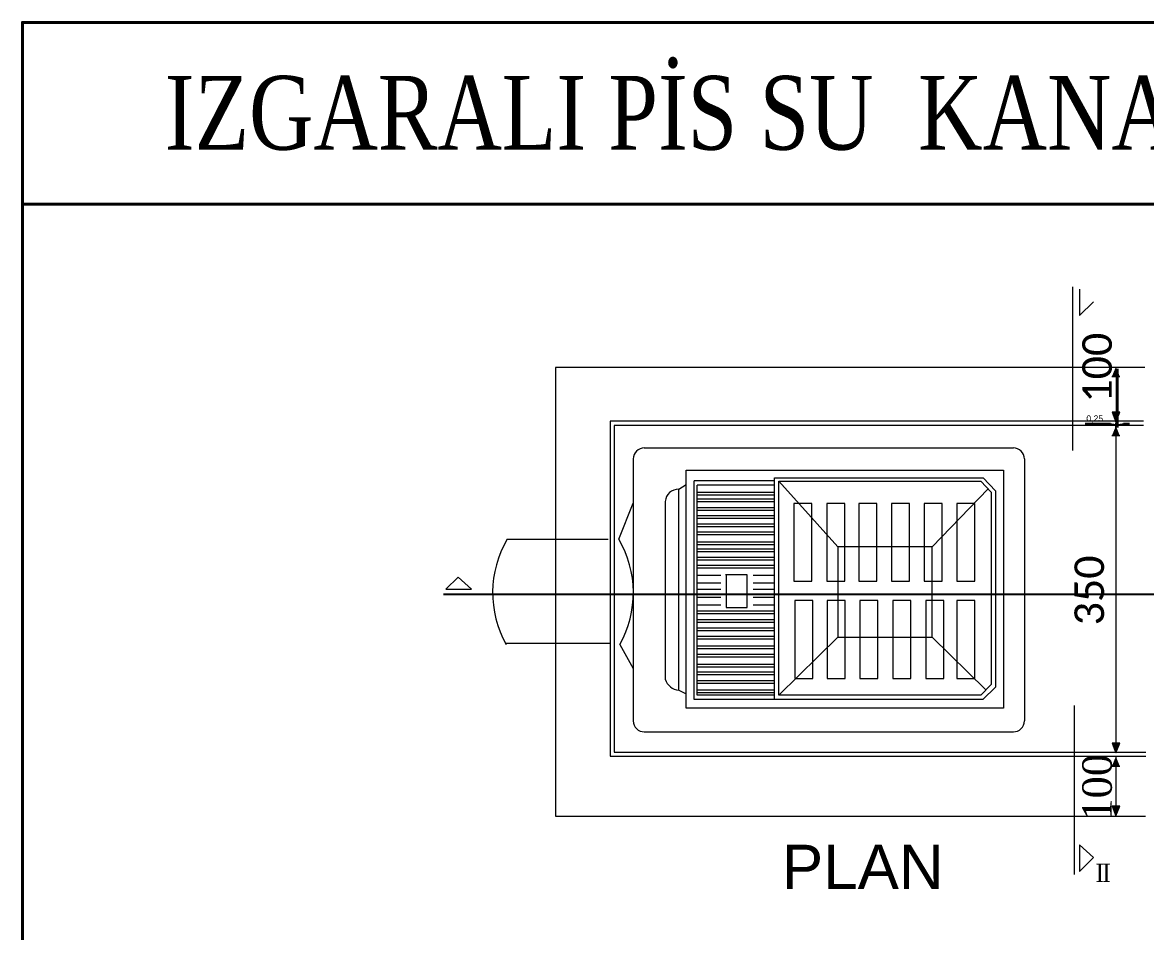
# Model space of a CAD drawing. Header units: centimetres. Extents: x 405464 to 563355, y 50011 to 66875.
# Drawn here: x 554620 to 555533, y 52570 to 53309 of the extents above; entities that cross this region are included whole.
import ezdxf
from ezdxf.enums import TextEntityAlignment as Align

# ---------------------------------------------------------------- set-up
doc = ezdxf.new("R2010")
doc.units = ezdxf.units.CM
for name, color, linetype, lineweight in [('0-KRCN-SHT-DETAY-20', 41, 'Continuous', 20), ('0-KRCN-SHT-DETAY-25', 4, 'Continuous', 25), ('0-KRCN-SHT-DETAY-YAZI', 71, 'Continuous', 35), ('0-KRCN-SHT-DETAY-ÇERÇEVE', 71, 'Continuous', 40), ('0-KRCN-SHT-YAZI', 31, 'Continuous', 35), ('0-KRCN-Z-ANTET', 71, 'Continuous', 30)]:
    doc.layers.add(name, color=color, linetype=linetype, lineweight=lineweight)
doc.styles.add('KATMAN YAZI STİLİ', font='calibri.ttf')
doc.styles.add('M', font='arial.ttf', dxfattribs={"width": 0.8, "height": 15})
doc.styles.add('mm', font='times.ttf', dxfattribs={"height": 3.3})
doc.styles.get("Standard").update_dxf_attribs({"font": 'arial.ttf'})
doc.styles.add('YAZI', font='times.ttf')
doc.dimstyles.new('ISO-25', dxfattribs={"dimtxt": 2.5, "dimasz": 2.5, "dimexe": 1.25, "dimexo": 0.625, "dimtad": 1, "dimtxsty": 'Standard', "dimcen": 2.5, "dimadec": 0, "dimazin": 0, "dimtfac": 1, "dimtmove": 0, "dimatfit": 3, "dimfxl": 1, "dimarcsym": 0})

# ---------------------------------------------------------------- blocks, each defined once
blk = doc.blocks.new('*D221')
at = {"layer": '0-KRCN-SHT-DETAY-YAZI', "color": 0, "lineweight": -2, "transparency": 16777216}
for p, q in [((444.84, -140.85), (444.84, -164.61)), ((442.09, -163.36), (431.83, -163.36)), ((444.59, -162.75), (444.59, -164.61)), ((444.84, -163.36), (444.59, -163.36)), ((447.34, -163.36), (449.84, -163.36))]:
    blk.add_line(p, q, dxfattribs=at)
at = {"layer": '0-KRCN-SHT-DETAY-YAZI', "color": 0, "transparency": 16777216}
for points in [[(442.09, -163.78), (442.09, -162.95), (444.59, -163.36)], [(447.34, -162.95), (447.34, -163.78), (444.84, -163.36)]]:
    blk.add_solid(points, dxfattribs=at)
at = {"layer": 'Defpoints', "color": 0, "transparency": 16777216}
for p in [(444.84, -140.22), (444.59, -162.12), (444.59, -163.36)]:
    blk.add_point(p, dxfattribs=at)
at = {"layer": '0-KRCN-SHT-DETAY-YAZI', "color": 0, "transparency": 16777216, "insert": (435.71, -161.24), "char_height": 2.5, "attachment_point": 5}
blk.add_mtext('0,25', dxfattribs=at)
blk = doc.blocks.new('G$C4C2874E9')
at = {"layer": '0-KRCN-SHT-DETAY-20'}
for points in [[(442.692, -143.92), (445.89, -143.92), (444.317, -139.995)], [(442.757, -158.392), (444.33, -162.317), (445.955, -158.392)], [(442.692, -167.959), (445.89, -167.959), (444.317, -164.034)], [(445.955, -292.988), (442.757, -292.988), (444.33, -296.914)], [(442.692, -302.329), (445.89, -302.329), (444.317, -298.404)], [(444.33, -322.567), (445.955, -318.641), (442.757, -318.641)]]:
    blk.add_hatch(color=256, dxfattribs=at).paths.add_polyline_path(points)
for p, q in [((426.62, -107.47, 108.464), (426.62, -174.017, 108.464)), ((429.484, -108.438, 108.464), (429.484, -119.196, 108.464)), ((429.484, -119.196, 108.464), (435.188, -113.564, 108.464)), ((456.017, -140.275, 108.464), (216.552, -140.275, 108.464)), ((216.552, -140.275, 108.464), (216.552, -322.643, 108.464)), ((442.692, -143.92, 108.464), (445.89, -143.92, 108.464)), ((445.955, -158.392, 108.464), (442.757, -158.392, 108.464)), ((442.757, -158.392, 108.464), (444.33, -162.317, 108.464)), ((444.33, -162.317, 108.464), (445.955, -158.392, 108.464)), ((238.756, -162.139, 108.464), (238.756, -298.312, 108.464)), ((455.554, -162.139, 108.464), (238.756, -162.139, 108.464)), ((455.554, -163.814, 108.464), (240.415, -163.814, 108.464)), ((240.415, -163.814, 108.464), (240.415, -296.632, 108.464)), ((444.33, -163.959, 108.464), (444.33, -292.988, 108.464)), ((442.692, -167.959, 108.464), (445.89, -167.959, 108.464)), ((252.69, -172.946, 108.464), (402.647, -172.946, 108.464)), ((248.195, -177.441, 108.464), (248.195, -283.927, 108.464)), ((407.143, -177.441, 108.464), (407.143, -283.927, 108.464)), ((269.694, -181.954, 108.464), (398.611, -181.954, 108.464)), ((269.694, -278.727, 108.464), (269.694, -181.954, 108.464)), ((398.611, -181.954, 108.464), (398.611, -278.727, 108.464)), ((272.953, -275.27, 108.464), (272.953, -186.39, 108.464)), ((305.651, -186.39, 108.464), (272.953, -186.39, 108.464)), ((305.651, -185.175, 108.464), (390.353, -185.175, 108.464)), ((305.651, -275.27, 108.464), (305.651, -185.175, 108.464)), ((307.304, -186.465, 108.464), (389.388, -186.465, 108.464)), ((307.304, -273.47, 108.464), (307.304, -186.465, 108.464)), ((307.304, -186.465, 108.464), (331.28, -213.184, 108.464)), ((389.388, -186.465, 108.464), (393.668, -190.955, 108.464)), ((390.353, -185.175, 108.464), (395.448, -190.476, 108.464)), ((266.713, -189.762, 108.464), (269.707, -187.833, 108.464)), ((266.713, -271.473, 108.464), (266.713, -189.762, 108.464)), ((274.209, -273.525, 108.464), (274.209, -188.161, 108.464)), ((305.635, -188.161, 108.464), (274.209, -188.161, 108.464)), ((274.222, -190.983, 108.464), (305.647, -190.983, 108.464)), ((369.701, -213.184, 108.464), (392.388, -189.664, 108.464)), ((393.668, -190.955, 108.464), (393.668, -269.101, 108.464)), ((395.448, -190.476, 108.464), (395.448, -269.139, 108.464)), ((242.366, -210.107, 108.464), (248.153, -195.449, 108.464)), ((261.223, -194.705, 108.464), (261.223, -267.014, 108.464)), ((274.222, -192.064, 108.464), (305.647, -192.064, 108.464)), ((274.222, -193.616, 108.464), (305.647, -193.616, 108.464)), ((274.222, -194.697, 108.464), (305.647, -194.697, 108.464)), ((313.438, -195.522, 108.464), (313.438, -227.102, 108.464)), ((320.754, -195.522, 108.464), (313.438, -195.522, 108.464)), ((320.754, -227.102, 108.464), (320.754, -195.522, 108.464)), ((326.837, -195.522, 108.464), (326.837, -227.102, 108.464)), ((334.152, -195.522, 108.464), (326.837, -195.522, 108.464)), ((334.152, -227.102, 108.464), (334.152, -195.522, 108.464)), ((339.841, -195.522, 108.464), (339.841, -227.102, 108.464)), ((347.156, -195.522, 108.464), (339.841, -195.522, 108.464)), ((347.156, -227.102, 108.464), (347.156, -195.522, 108.464)), ((353.142, -195.522, 108.464), (353.142, -227.102, 108.464)), ((360.458, -195.522, 108.464), (353.142, -195.522, 108.464)), ((360.458, -227.102, 108.464), (360.458, -195.522, 108.464)), ((366.371, -195.522, 108.464), (366.371, -227.102, 108.464)), ((373.686, -195.522, 108.464), (366.371, -195.522, 108.464)), ((373.686, -227.102, 108.464), (373.686, -195.522, 108.464)), ((379.7, -195.522, 108.464), (379.7, -227.102, 108.464)), ((387.015, -195.522, 108.464), (379.7, -195.522, 108.464)), ((387.015, -227.102, 108.464), (387.015, -195.522, 108.464)), ((274.222, -197.221, 108.464), (305.647, -197.221, 108.464)), ((274.222, -198.302, 108.464), (305.647, -198.302, 108.464)), ((274.222, -200.461, 108.464), (305.647, -200.461, 108.464)), ((274.222, -201.542, 108.464), (305.647, -201.542, 108.464)), ((274.222, -203.904, 108.464), (305.647, -203.904, 108.464)), ((274.222, -204.985, 108.464), (305.647, -204.985, 108.464)), ((274.222, -207.144, 108.464), (305.647, -207.144, 108.464)), ((274.222, -208.225, 108.464), (305.647, -208.225, 108.464)), ((196.941, -210.107, 108.464), (238.005, -210.107, 108.464)), ((274.222, -211.116, 108.464), (305.647, -211.116, 108.464)), ((274.222, -212.197, 108.464), (305.647, -212.197, 108.464)), ((274.222, -214.051, 108.464), (305.647, -214.051, 108.464)), ((331.28, -213.184, 108.464), (331.28, -249.979, 108.464)), ((369.701, -213.184, 108.464), (331.28, -213.184, 108.464)), ((369.701, -249.979, 108.464), (369.701, -213.184, 108.464)), ((274.222, -215.132, 108.464), (305.647, -215.132, 108.464)), ((274.222, -217.389, 108.464), (305.647, -217.389, 108.464)), ((274.222, -218.47, 108.464), (305.647, -218.47, 108.464)), ((274.222, -220.602, 108.464), (305.647, -220.602, 108.464)), ((274.222, -221.683, 108.464), (305.647, -221.683, 108.464)), ((177.115, -225.477, 108.464), (172.034, -230.428, 108.464)), ((182.417, -230.428, 108.464), (177.115, -225.477, 108.464)), ((274.198, -224.705, 108.464), (283.803, -224.705, 108.464)), ((274.198, -227.796, 108.464), (283.803, -227.796, 108.464)), ((294.503, -224.576, 108.464), (285.736, -224.576, 108.464)), ((285.994, -224.705, 108.464), (285.994, -237.844, 108.464)), ((294.503, -237.844, 108.464), (294.503, -224.576, 108.464)), ((296.888, -224.705, 108.464), (305.719, -224.705, 108.464)), ((296.888, -227.796, 108.464), (305.719, -227.796, 108.464)), ((313.438, -227.102, 108.464), (320.754, -227.102, 108.464)), ((326.837, -227.102, 108.464), (334.152, -227.102, 108.464)), ((339.841, -227.102, 108.464), (347.156, -227.102, 108.464)), ((353.142, -227.102, 108.464), (360.458, -227.102, 108.464)), ((366.371, -227.102, 108.464), (373.686, -227.102, 108.464)), ((379.7, -227.102, 108.464), (387.015, -227.102, 108.464)), ((172.034, -230.428, 108.464), (182.417, -230.428, 108.464)), ((274.198, -230.437, 108.464), (283.803, -230.437, 108.464)), ((296.888, -230.437, 108.464), (305.719, -230.437, 108.464)), ((274.198, -233.658, 108.464), (283.803, -233.658, 108.464)), ((274.198, -236.749, 108.464), (283.803, -236.749, 108.464)), ((296.888, -233.658, 108.464), (305.719, -233.658, 108.464)), ((296.888, -236.749, 108.464), (305.719, -236.749, 108.464)), ((313.917, -235.073, 108.464), (313.917, -266.654, 108.464)), ((321.232, -235.073, 108.464), (313.917, -235.073, 108.464)), ((321.232, -266.654, 108.464), (321.232, -235.073, 108.464)), ((326.926, -235.073, 108.464), (326.926, -266.654, 108.464)), ((334.241, -235.073, 108.464), (326.926, -235.073, 108.464)), ((334.241, -266.654, 108.464), (334.241, -235.073, 108.464)), ((340.323, -235.073, 108.464), (340.323, -266.654, 108.464)), ((347.639, -235.073, 108.464), (340.323, -235.073, 108.464)), ((347.639, -266.654, 108.464), (347.639, -235.073, 108.464)), ((353.608, -235.073, 108.464), (353.608, -266.654, 108.464)), ((360.923, -235.073, 108.464), (353.608, -235.073, 108.464)), ((360.923, -266.654, 108.464), (360.923, -235.073, 108.464)), ((367.132, -235.073, 108.464), (367.132, -266.654, 108.464)), ((374.447, -235.073, 108.464), (367.132, -235.073, 108.464)), ((374.447, -266.654, 108.464), (374.447, -235.073, 108.464)), ((379.654, -235.073, 108.464), (379.654, -266.654, 108.464)), ((386.97, -235.073, 108.464), (379.654, -235.073, 108.464)), ((386.97, -266.654, 108.464), (386.97, -235.073, 108.464)), ((274.222, -239.202, 108.464), (305.647, -239.202, 108.464)), ((274.222, -240.283, 108.464), (305.647, -240.283, 108.464)), ((285.994, -237.844, 108.464), (294.503, -237.844, 108.464)), ((274.222, -242.758, 108.464), (305.647, -242.758, 108.464)), ((274.222, -243.839, 108.464), (305.647, -243.839, 108.464)), ((274.222, -246.12, 108.464), (305.647, -246.12, 108.464)), ((274.222, -247.201, 108.464), (305.647, -247.201, 108.464)), ((274.222, -249.547, 108.464), (305.647, -249.547, 108.464)), ((274.222, -250.628, 108.464), (305.647, -250.628, 108.464)), ((331.28, -249.979, 108.464), (307.304, -273.47, 108.464)), ((331.28, -249.979, 108.464), (369.701, -249.979, 108.464)), ((369.701, -249.979, 108.464), (391.476, -271.317, 108.464)), ((196.286, -252.375, 108.464), (238.525, -252.375, 108.464)), ((242.743, -252.877, 108.464), (248.186, -262.666, 108.464)), ((274.222, -253.484, 108.464), (305.647, -253.484, 108.464)), ((274.222, -254.565, 108.464), (305.647, -254.565, 108.464)), ((274.222, -256.779, 108.464), (305.647, -256.779, 108.464)), ((274.222, -257.86, 108.464), (305.647, -257.86, 108.464)), ((274.222, -260.849, 108.464), (305.647, -260.849, 108.464)), ((274.222, -261.93, 108.464), (305.647, -261.93, 108.464)), ((274.222, -264.019, 108.464), (305.647, -264.019, 108.464)), ((274.222, -265.1, 108.464), (305.647, -265.1, 108.464)), ((274.222, -267.56, 108.464), (305.647, -267.56, 108.464)), ((274.222, -268.641, 108.464), (305.647, -268.641, 108.464)), ((313.917, -266.654, 108.464), (321.232, -266.654, 108.464)), ((326.926, -266.654, 108.464), (334.241, -266.654, 108.464)), ((340.323, -266.654, 108.464), (347.639, -266.654, 108.464)), ((353.608, -266.654, 108.464), (360.923, -266.654, 108.464)), ((367.132, -266.654, 108.464), (374.447, -266.654, 108.464)), ((379.654, -266.654, 108.464), (386.97, -266.654, 108.464)), ((393.668, -269.101, 108.464), (389.411, -273.47, 108.464)), ((395.448, -269.139, 108.464), (395.448, -270.271, 108.464)), ((266.713, -271.473, 108.464), (269.709, -272.962, 108.464)), ((305.635, -273.525, 108.464), (274.209, -273.525, 108.464)), ((274.222, -271.283, 108.464), (305.647, -271.283, 108.464)), ((274.222, -272.363, 108.464), (305.647, -272.363, 108.464)), ((389.411, -273.47, 108.464), (307.304, -273.47, 108.464)), ((395.448, -270.271, 108.464), (390.257, -275.27, 108.464)), ((305.651, -275.27, 108.464), (272.953, -275.27, 108.464)), ((390.257, -275.27, 108.464), (305.651, -275.27, 108.464)), ((427.299, -277.627, 108.464), (427.299, -346.363, 108.464)), ((398.611, -278.727, 108.464), (269.694, -278.727, 108.464)), ((252.69, -288.422, 108.464), (402.647, -288.422, 108.464)), ((240.415, -296.632, 108.464), (456.475, -296.632, 108.464)), ((445.955, -292.988, 108.464), (442.757, -292.988, 108.464)), ((442.757, -292.988, 108.464), (444.33, -296.914, 108.464)), ((444.33, -296.914, 108.464), (445.955, -292.988, 108.464)), ((238.756, -298.312, 108.464), (456.475, -298.312, 108.464)), ((444.33, -298.329, 108.464), (444.33, -318.641, 108.464)), ((442.692, -302.329, 108.464), (445.89, -302.329, 108.464)), ((445.955, -318.641, 108.464), (442.757, -318.641, 108.464)), ((442.757, -318.641, 108.464), (444.33, -322.567, 108.464)), ((444.33, -322.567, 108.464), (445.955, -318.641, 108.464)), ((216.552, -322.643, 108.464), (456.291, -322.643, 108.464)), ((429.484, -334.403, 108.464), (429.484, -345.161, 108.464)), ((435.188, -339.53, 108.464), (429.484, -334.403, 108.464)), ((429.484, -345.161, 108.464), (435.188, -339.53, 108.464))]:
    blk.add_line(p, q, dxfattribs=at)
for centre, radius, start, end in [((252.69, -177.441, 108.464), 4.495, 90, 180), ((402.647, -177.441, 108.464), 4.495, 0, 90), ((266.516, -195.064, 108.464), 5.306, 87.88143, 176.11778), ((234.094, -231.821, 108.464), 43.034, 149.69589, 209.29267), ((205.212, -231.821, 108.464), 43.034, 330.70733, 30.30411), ((267.296, -265.147, 108.464), 6.354, 197.09183, 264.73197), ((252.69, -283.927, 108.464), 4.495, 180, 270), ((402.647, -283.927, 108.464), 4.495, 270, 0)]:
    blk.add_arc(centre, radius, start, end, dxfattribs=at)
at = {"layer": '0-KRCN-SHT-DETAY-25', "color": 7, "ltscale": 10}
blk.add_line((171.142, -232.439, 108.464), (605.054, -232.439, 108.464), dxfattribs=at)
at = {"layer": '0-KRCN-SHT-DETAY-ÇERÇEVE'}
blk.add_line((0, -73.901), (768.182, -73.901), dxfattribs=at)
blk.add_lwpolyline([(768.182, 0), (768.182, -1101.818), (0, -1101.818), (0, 0)], close=True, dxfattribs=at)
at = {"layer": '0-KRCN-SHT-DETAY-20', "style": 'YAZI'}
for p in [(435.9, -349.478, 108.464), (438.618, -349.478, 108.464)]:
    blk.add_text('I', height=7.459, dxfattribs=at).set_placement(p)
at = {"layer": '0-KRCN-SHT-DETAY-YAZI'}
for s, style, p in [('100', 'KATMAN YAZI STİLİ', (442.658, -154.576, 108.464)), ('350', 'KATMAN YAZI STİLİ', (439.482, -245.124, 108.464)), ('100', 'YAZI', (442.658, -324.553, 108.464))]:
    blk.add_text(s, height=12, rotation=90, dxfattribs=dict(at, style=style)).set_placement(p)
at = {"layer": '0-KRCN-SHT-YAZI', "ltscale": 50, "style": 'mm', "width": 0.8}
blk.add_text(' IZGARALI PİS SU  KANALLARI DETAYI', height=30, dxfattribs=at).set_placement((384.091, -33.024), align=Align.MIDDLE)
at = {"layer": '0-KRCN-Z-ANTET', "style": 'M'}
blk.add_text('PLAN', height=18, dxfattribs=at).set_placement((308.62, -352.295, 108.464))
at = {"layer": '0-KRCN-SHT-DETAY-YAZI'}
dim = blk.add_linear_dim(base=(444.595, -163.365, 108.464), p1=(444.844, -140.221, 108.464), p2=(444.595, -162.12, 108.464), dimstyle='ISO-25', dxfattribs=at)
dim.commit()
dim.dimension.update_dxf_attribs({"geometry": '*D221', "text_midpoint": (435.714, -161.237, 108.464)})
blk = doc.blocks.new('*U218')
at = {"layer": '0-KRCN-SHT-DETAY-ÇERÇEVE', "xscale": 2, "yscale": 2, "zscale": 2}
blk.add_blockref('G$C4C2874E9', (0, 0), dxfattribs=at)

msp = doc.modelspace()

# ---------------------------------------------------------------- block references
at = {"layer": '0-KRCN-SHT-DETAY-ÇERÇEVE'}
msp.add_blockref('*U218', (554619.96, 53309.44), dxfattribs=at)

doc.saveas('drawing.dxf')
